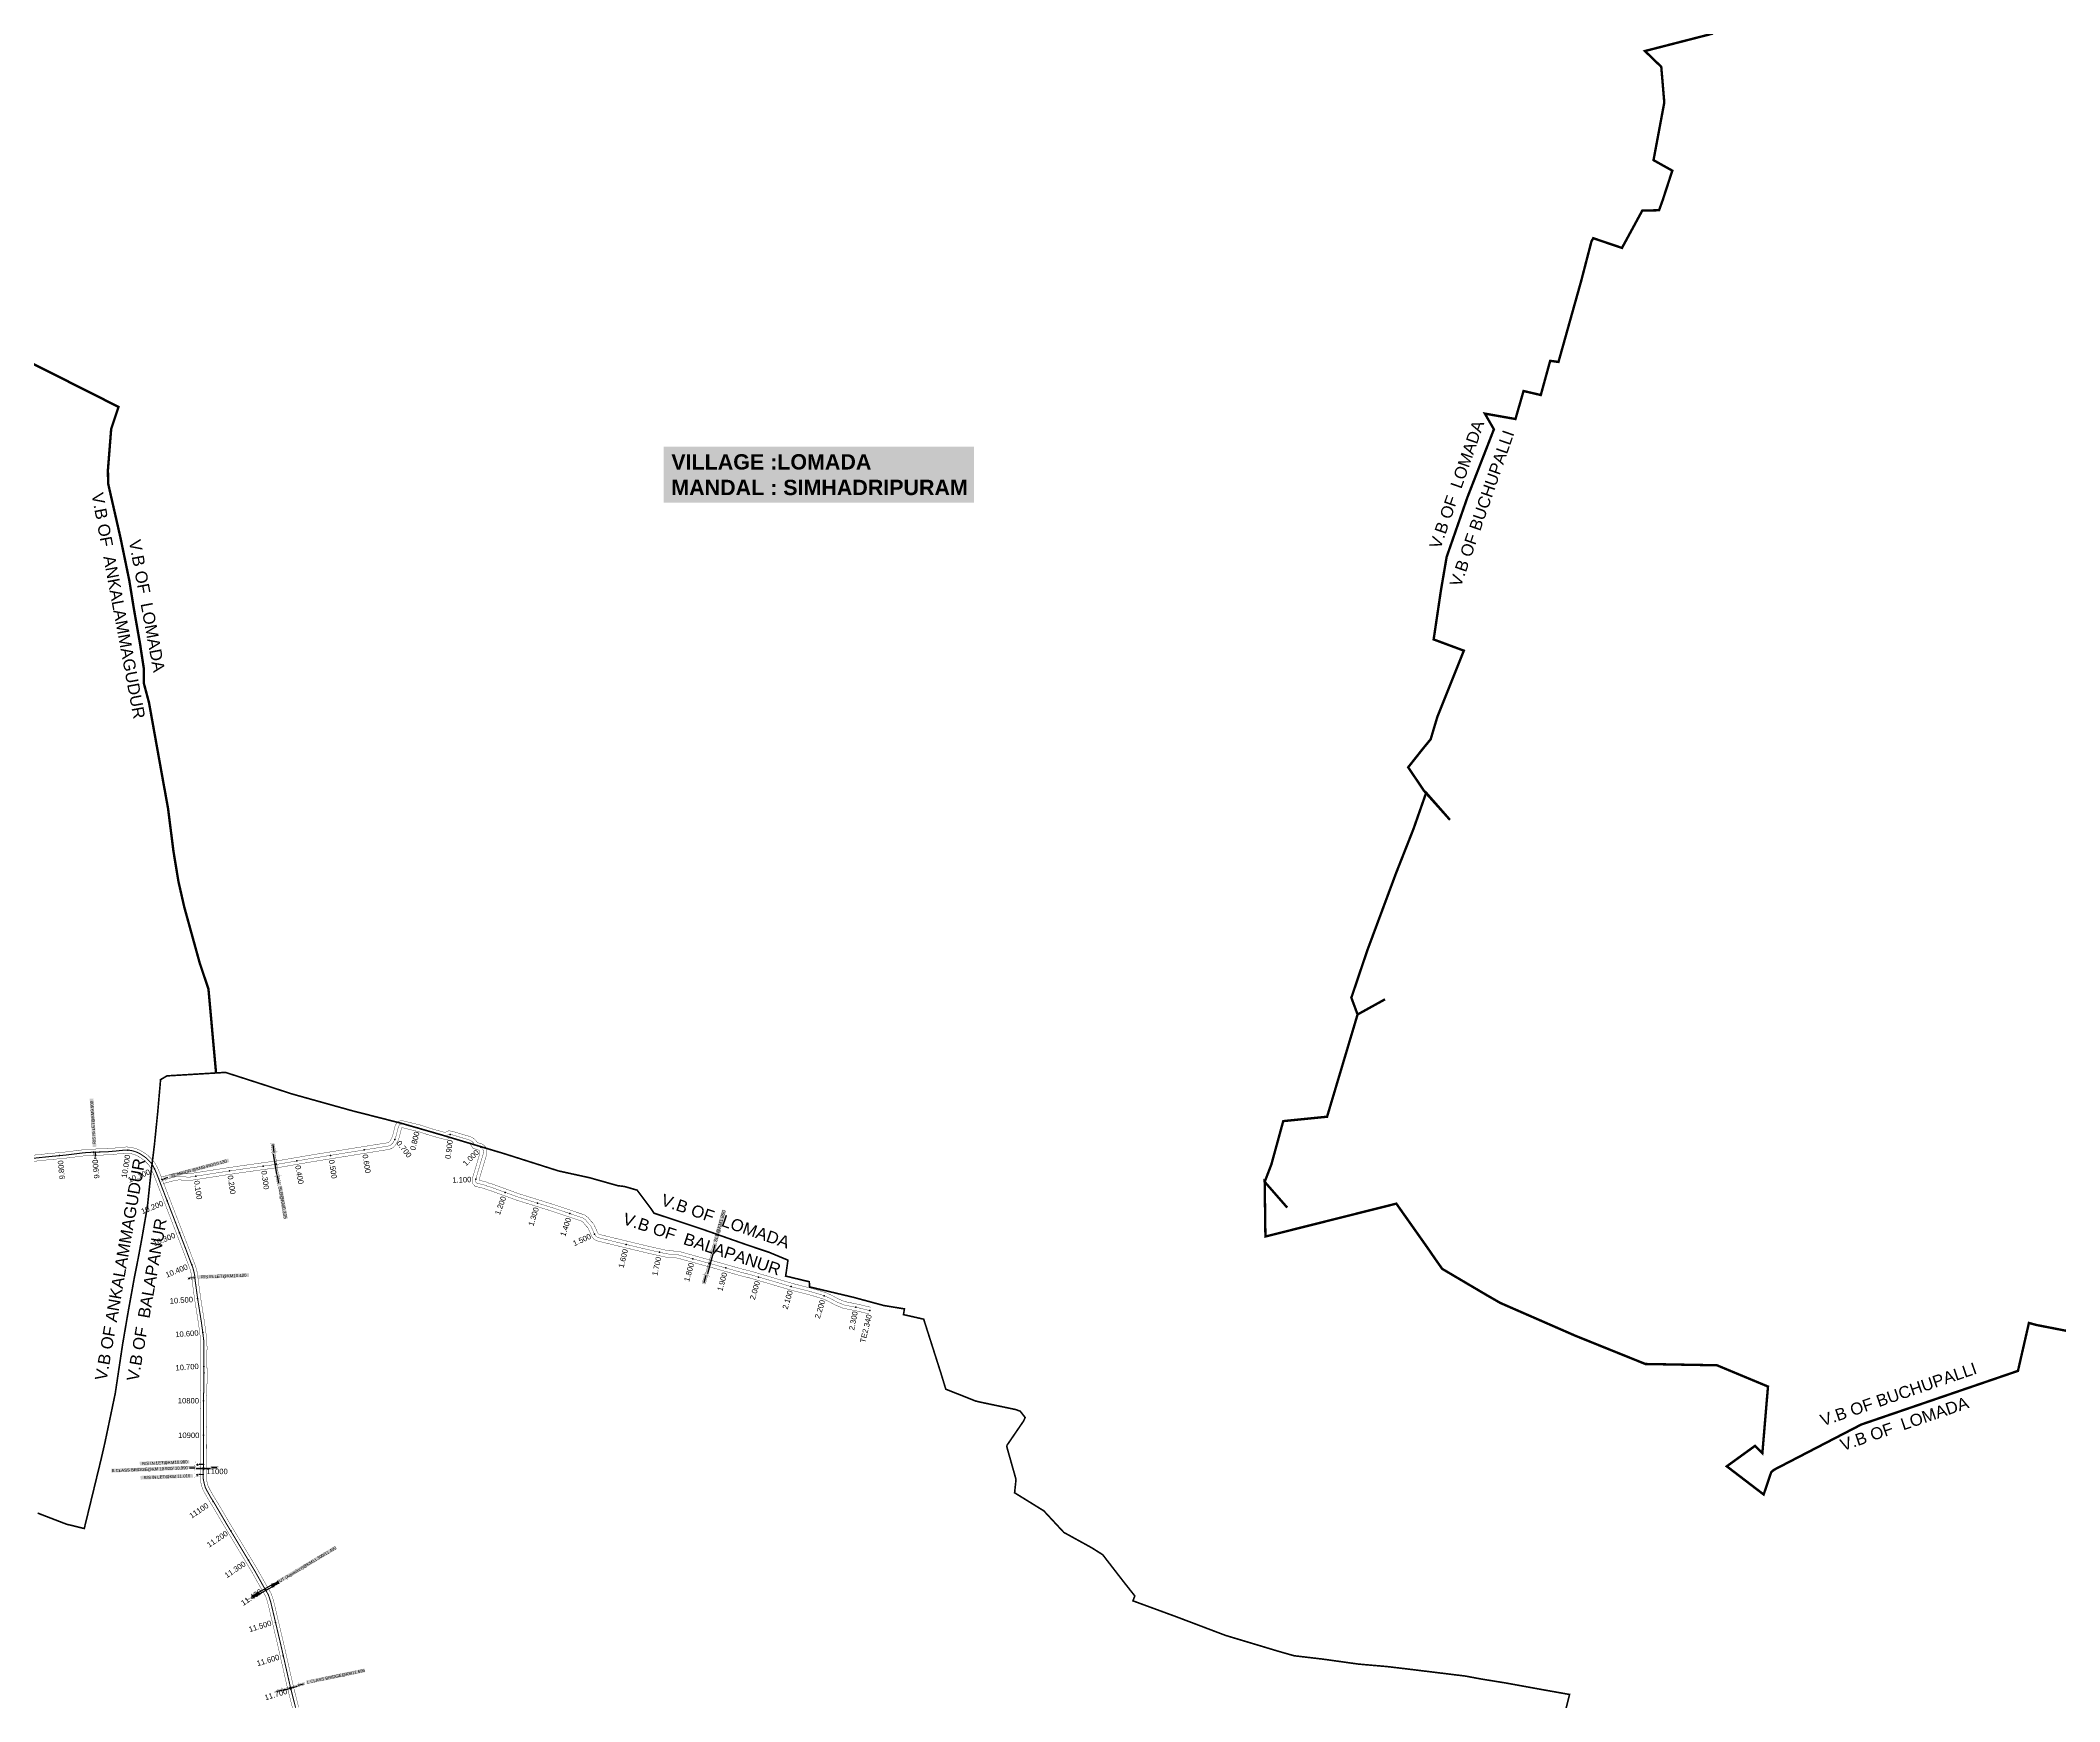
# Model space of a CAD drawing. Header units: inches. Extents: x 174104 to 230935, y 1583276 to 1631460.
# Drawn here: x 197661 to 203582, y 1611636 to 1616508 of the extents above; entities that cross this region are included whole.
import ezdxf
from ezdxf.enums import TextEntityAlignment as Align

# ---------------------------------------------------------------- set-up
doc = ezdxf.new("R2010")
doc.units = ezdxf.units.IN
doc.header["$LTSCALE"] = 15
doc.header["$MEASUREMENT"] = 0
doc.linetypes.add('ACAD_ISO02W100', pattern=[15, 12, -3])
doc.linetypes.add('HIDDEN2', pattern=[0.1875, 0.125, -0.0625])
for name, color, linetype in [('CANAL1', 7, 'Continuous'), ('CS', 134, 'Continuous'), ('CSMark', 72, 'Continuous'), ('STRUCTURE', 5, 'Continuous'), ('TEXT', 1, 'Continuous'), ('text2', 7, 'Continuous'), ('VB', 72, 'Continuous'), ('VILLAGE BOUNDRY', 5, 'Continuous')]:
    doc.layers.add(name, color=color, linetype=linetype)
doc.styles.get("Standard").update_dxf_attribs({"font": 'arial.ttf'})
doc.dimstyles.get("Standard").update_dxf_attribs({"dimtxt": 0.18, "dimasz": 0.18, "dimexe": 0.18, "dimexo": 0.0625, "dimgap": 0.09, "dimtad": 0, "dimtih": 1, "dimtoh": 1, "dimdec": 4, "dimzin": 0, "dimdsep": 46, "dimtxsty": 'Standard', "dimcen": 0.09, "dimadec": 0, "dimazin": 0, "dimtfac": 1, "dimtdec": 4, "dimtofl": 0, "dimtmove": 0, "dimatfit": 3, "dimfxl": 1, "dimtolj": 1, "dimtzin": 0, "dimarcsym": 0})

# ---------------------------------------------------------------- blocks, each defined once
blk = doc.blocks.new('OT')
at = {"layer": 'STRUCTURE', "color": 190}
for points, const_width in [([(769751, 1706596), (769729, 1706596)], 0.5), ([(769751, 1706579), (769729, 1706579)], 0.5), ([(769775, 1706602), (769775, 1706598), (769769, 1706594), (769762, 1706594), (769754, 1706594), (769748, 1706598), (769748, 1706602)], 0.5), ([(769748, 1706573), (769748, 1706577), (769754, 1706581), (769762, 1706581), (769762, 1706581), (769762, 1706581), (769769, 1706581), (769775, 1706577), (769775, 1706573)], 0.5), ([(769762, 1706594), (769762, 1706581)], 2.5)]:
    blk.add_lwpolyline(points, dxfattribs=dict(at, const_width=const_width))
at = {"layer": 'STRUCTURE', "color": 0}
blk.add_circle((769762, 1706587), 1.87, dxfattribs=at)
blk.add_leader([(769733, 1706587), (769754, 1706587)], dimstyle='Standard', override={"dimasz": 10, "dimgap": 0.09, "dimtad": 0}, dxfattribs=at)
blk = doc.blocks.new('SLB')
at = {"layer": 'STRUCTURE'}
h = blk.add_hatch(dxfattribs=at)
h.set_pattern_fill('DOTS', color=6, scale=20, angle=320.37225, style=0)
h.set_pattern_definition([(320.372247934, (-159.4327, -72.9564), (1.2786241598, 0.5641323054), [0, -1.25])])
h.paths.add_polyline_path([(769699.5, 1706871.1), (769699.5, 1706861.1), (769729.1, 1706861.1), (769732.1, 1706863.1), (769792.1, 1706863.1), (769795.1, 1706861.1), (769824.7, 1706861.1), (769824.7, 1706871.1), (769795.1, 1706871.1), (769792.1, 1706869.1), (769732.1, 1706869.1), (769729.1, 1706871.1)])
at = {"layer": 'STRUCTURE', "color": 6, "linetype": 'ACAD_ISO02W100', "ltscale": 0.5, "const_width": 0.5}
for points in [[(769699.5, 1706871.1), (769729.1, 1706871.1)], [(769795.1, 1706871.1), (769824.7, 1706871.1)], [(769699.5, 1706861.1), (769729.1, 1706861.1)], [(769795.1, 1706861.1), (769824.7, 1706861.1)]]:
    blk.add_lwpolyline(points, dxfattribs=at)
at = {"layer": 'STRUCTURE', "color": 6, "const_width": 0.628}
for points in [[(769726.1, 1706877.1), (769726.1, 1706873.1), (769732.1, 1706869.1), (769792.1, 1706869.1), (769798.1, 1706873.1), (769798.1, 1706877.1)], [(769726.1, 1706855.1), (769726.1, 1706859.1), (769732.1, 1706863.1), (769792.1, 1706863.1), (769798.1, 1706859.1), (769798.1, 1706855.1)]]:
    blk.add_lwpolyline(points, dxfattribs=at)
at = {"layer": 'STRUCTURE', "color": 6}
blk.add_lwpolyline([(769732.1, 1706863.1), (769792.1, 1706863.1)], dxfattribs=at)
blk.add_lwpolyline([(769732.1, 1706863.1), (769792.1, 1706863.1)], dxfattribs=at)
at = {"layer": 'STRUCTURE', "color": 0}
blk.add_circle((769762.1, 1706866.1), 1.24, dxfattribs=at)
for points in [[(769703.8, 1706866), (769726.7, 1706866)], [(769818.6, 1706865.8), (769795.7, 1706865.8)]]:
    blk.add_leader(points, dimstyle='Standard', override={"dimasz": 10, "dimgap": 0.09, "dimtad": 0}, dxfattribs=at)
blk = doc.blocks.new('UT')
at = {"layer": 'STRUCTURE'}
h = blk.add_hatch(dxfattribs=at)
h.set_pattern_fill('DASH', color=150, scale=8, angle=-39.62775, style=0)
h.set_pattern_definition([(320.372247933, (-4370.464, -6260.8811), (1.40800153113, 0.132407282), [1, -1])])
h.paths.add_polyline_path([(765163, 1700681.9), (765165.6, 1700680.6), (765167.2, 1700680.3), (765169.1, 1700680), (765172.4, 1700679.6), (765176.4, 1700679.3), (765179.5, 1700679.5), (765183.1, 1700679.9), (765187.7, 1700680.9), (765188.9, 1700681.2), (765193.1, 1700682.2), (765196.1, 1700680.2), (765196.1, 1700672.2), (765193.1, 1700670.2), (765190.5, 1700670.8), (765188.1, 1700671.3), (765185.5, 1700671.8), (765183.6, 1700672.1), (765181, 1700672.5), (765180.3, 1700672.5), (765178.5, 1700672.6), (765176.7, 1700672.6), (765174.6, 1700672.5), (765172.5, 1700672.3), (765170.4, 1700672), (765168.5, 1700671.7), (765166.1, 1700671.2), (765165, 1700670.8), (765163, 1700669.7)])
h.paths.add_polyline_path([(765259.1, 1700682.2), (765256.1, 1700680.2), (765256.1, 1700672.2), (765259.1, 1700670.2), (765261.9, 1700671), (765264.4, 1700671.6), (765266.4, 1700672), (765269.1, 1700672.5), (765272.7, 1700673), (765276.1, 1700673.1), (765278.6, 1700672.9), (765281.2, 1700672.7), (765283.9, 1700672.3), (765286.4, 1700671.9), (765288, 1700671.3), (765289.2, 1700670.6), (765289.1, 1700682.7), (765287.6, 1700681.8), (765285.7, 1700681.2), (765283, 1700680.7), (765281.2, 1700680.4), (765276.7, 1700679.9), (765272.7, 1700679.9), (765268.7, 1700680.3), (765264.8, 1700681), (765261.2, 1700681.7)])
at = {"layer": 'STRUCTURE', "color": 150, "const_width": 0.628}
for points in [[(765190.1, 1700688.2), (765190.1, 1700684.2), (765196.1, 1700680.2), (765256.1, 1700680.2), (765262.1, 1700684.2), (765262.1, 1700688.2)], [(765190.1, 1700664.2), (765190.1, 1700668.2), (765196.1, 1700672.2), (765256.1, 1700672.2), (765262.1, 1700668.2), (765262.1, 1700664.2)]]:
    blk.add_lwpolyline(points, dxfattribs=at)
at = {"layer": 'STRUCTURE', "color": 150}
for points in [[(765196.1, 1700680.2), (765256.1, 1700680.2)], [(765196.1, 1700672.2), (765256.1, 1700672.2)], [(765196.1, 1700672.2), (765256.1, 1700672.2)]]:
    blk.add_lwpolyline(points, dxfattribs=at)
at = {"layer": 'STRUCTURE', "color": 0}
blk.add_circle((765226.1, 1700676.2), 1.89, dxfattribs=at)
at = {"layer": 'STRUCTURE', "color": 150}
for points in [[(765163, 1700681.9), (765164.4, 1700681.1), (765167.9, 1700680.2), (765171.2, 1700679.8), (765176.1, 1700679.4), (765184.7, 1700680.3), (765193.1, 1700682.2)], [(765163, 1700669.7), (765164.3, 1700670.6), (765167.8, 1700671.6), (765171.2, 1700672.1), (765176, 1700672.6), (765184.7, 1700672), (765193.1, 1700670.2)], [(765289.1, 1700682.7), (765287.8, 1700681.9), (765284.3, 1700680.9), (765280.9, 1700680.4), (765276.1, 1700679.8), (765267.4, 1700680.5), (765259.1, 1700682.2)], [(765289.2, 1700670.6), (765287.8, 1700671.4), (765284.2, 1700672.3), (765280.9, 1700672.7), (765276.1, 1700673.1), (765267.4, 1700672.2), (765259.1, 1700670.2)]]:
    blk.add_spline(points, degree=3, dxfattribs=at)
at = {"layer": 'STRUCTURE', "color": 0}
blk.add_text('STREAM', height=5, dxfattribs=at).set_placement((765148.2, 1700675.8), align=Align.MIDDLE_CENTER)
for points in [[(765190.9, 1700676), (765164.2, 1700675.8)], [(765289.3, 1700676.7), (765265.4, 1700676.4)]]:
    blk.add_leader(points, dimstyle='Standard', override={"dimasz": 10, "dimgap": 0.09, "dimtad": 0}, dxfattribs=at)

msp = doc.modelspace()

# ---------------------------------------------------------------- linework, layer by layer
at = {"layer": 'CANAL1', "color": 200, "const_width": 1}
for points in [[(198015.03018, 1613174.65418), (198054.99588, 1613185.35414), (198069.63195, 1613186.24719), (198090.76007, 1613184.54479), (198097.43704, 1613184.28908), (198188.2594, 1613198.52097), (198246.13321, 1613207.11046), (198347.8964, 1613221.32092), (198353.01443, 1613221.76459), (198359.30503, 1613222.81273), (198362.10762, 1613223.24779), (198450.5567, 1613238.54445), (198667.56455, 1613273.45401), (198673.97928, 1613274.25379), (198678.75975, 1613275.41786), (198680.82582, 1613276.09075), (198683.21644, 1613277.84944), (198685.78894, 1613280.3371), (198687.25336, 1613282.68323), (198692.32972, 1613292.47931), (198694.62958, 1613300.49814), (198697.42205, 1613311.50281), (198699.93212, 1613321.69573), (198701.04655, 1613325.30812), (198705.95898, 1613335.03739), (198713.76278, 1613338.87216), (198720.90741, 1613340.12996), (198727.96517, 1613338.42251), (198733.23788, 1613337.06622), (198774.4647, 1613327.09675), (198781.23232, 1613324.93753), (198809.62534, 1613315.66346), (198844.28869, 1613306.03029), (198847.05477, 1613305.761), (198848.90155, 1613305.78745), (198850.51799, 1613306.88241), (198857.59511, 1613310.25871), (198867.86043, 1613308.96242), (198905.34686, 1613297.70357), (198914.09263, 1613295.17967), (198927.32768, 1613290.69094), (198934.36926, 1613284.93854), (198939.44245, 1613279.38481), (198941.72631, 1613275.86428), (198944.79266, 1613274.65353), (198945.00442, 1613274.65081), (198953.62537, 1613271.94551), (198954.31231, 1613271.93671), (198958.45115, 1613270.28039), (198966.53496, 1613261.88635), (198969.56935, 1613252.46192), (198969.18128, 1613241.31378), (198947.13637, 1613167.03804), (198947.19763, 1613165.0708), (198956.18087, 1613163.08503), (198965.07523, 1613160.86465), (198966.17633, 1613160.85322), (198975.04397, 1613156.87337), (198982.90124, 1613155.03035), (199062.91803, 1613125.8561), (199166.25095, 1613093.65844), (199194.5797, 1613084.21103), (199256.77936, 1613063.26552), (199267.58133, 1613054.7344), (199275.50642, 1613044.78105), (199282.92422, 1613036.97102), (199294.90747, 1613010.67443), (199297.09008, 1613007.67873), (199300.99586, 1613005.93268), (199402.82566, 1612981.22013), (199454.63068, 1612969.00392), (199494.07069, 1612960.16762), (199510.17063, 1612957.75684), (199526.17406, 1612957.5071), (199539.27373, 1612954.75065), (199620.19472, 1612932.18609), (199628.74049, 1612930.0221), (199718.89787, 1612904.48812), (199745.26838, 1612897.98089), (199802.90401, 1612881.15314), (199867.89125, 1612861.85367), (199914.27259, 1612850.1802), (199936.49327, 1612843.91536), (199963.03425, 1612835.76637), (199982.88554, 1612826.64081), (199997.68263, 1612818.42683), (200019.68516, 1612809.20159), (200059.8272, 1612801.13003), (200095.24135, 1612792.60695)], [(198020.20258, 1613155.3346), (198058.2235, 1613165.51388), (198069.43687, 1613166.19809), (198089.57371, 1613164.57556), (198098.61347, 1613164.22937), (198191.27566, 1613178.74956), (198248.98436, 1613187.31454), (198350.14458, 1613201.4408), (198355.52549, 1613201.90726), (198362.48265, 1613203.06647), (198365.34597, 1613203.51095), (198453.8492, 1613218.81697), (198670.39089, 1613253.65155), (198677.5943, 1613254.54965), (198684.23031, 1613256.16556), (198690.08252, 1613258.07153), (198696.15211, 1613262.53672), (198701.45589, 1613267.66557), (198704.64289, 1613272.77145), (198711.00477, 1613285.04824), (198713.93943, 1613295.2804), (198716.82501, 1613306.65204), (198719.21374, 1613316.35222), (198719.66037, 1613317.79994), (198720.58491, 1613319.63103), (198723.12232, 1613319.01716), (198728.396, 1613317.66063), (198769.06778, 1613307.82538), (198775.08779, 1613305.90468), (198803.83998, 1613296.51329), (198840.6144, 1613286.29344), (198846.22645, 1613285.74708), (198855.16726, 1613285.87513), (198860.48831, 1613289.47957), (198860.91088, 1613289.68117), (198863.70245, 1613289.32866), (198899.69748, 1613278.51774), (198908.1049, 1613276.09148), (198917.47706, 1613272.91287), (198920.58655, 1613270.37266), (198923.56238, 1613267.11496), (198929.78641, 1613257.52071), (198933.89013, 1613257.45578), (198937.51273, 1613256.02539), (198939.67045, 1613254.71749), (198941.81509, 1613254.69002), (198947.38081, 1613252.94347), (198948.91671, 1613251.34862), (198949.45977, 1613249.66195), (198949.28213, 1613244.55893), (198927.04572, 1613169.63795), (198927.47213, 1613155.94436), (198935.46173, 1613147.18225), (198951.59954, 1613143.61493), (198960.93099, 1613141.28543), (198968.60693, 1613137.84043), (198977.17183, 1613135.83143), (199056.51412, 1613106.9031), (199160.11187, 1613074.62292), (199188.22468, 1613065.24752), (199247.10732, 1613045.41901), (199253.37346, 1613040.47017), (199260.40385, 1613031.64051), (199266.11456, 1613025.62783), (199277.54882, 1613000.53596), (199284.06318, 1612991.59479), (199294.5025, 1612986.92799), (199398.17206, 1612961.76896), (199450.14913, 1612949.51217), (199490.39885, 1612940.49446), (199508.52646, 1612937.78006), (199523.93841, 1612937.53955), (199534.52367, 1612935.31219), (199615.05323, 1612912.85678), (199623.55975, 1612910.70273), (199713.77566, 1612885.15217), (199740.06766, 1612878.66432), (199797.25447, 1612861.9676), (199862.60133, 1612842.56134), (199909.11725, 1612830.854), (199930.84382, 1612824.72846), (199955.89083, 1612817.03817), (199973.84232, 1612808.78594), (199988.93621, 1612800.40721), (200013.78924, 1612789.98681), (200055.51449, 1612781.5969), (200090.5616, 1612773.16216)], [(197627.69232, 1613237.35561), (197681.07132, 1613242.99056), (197731.8056, 1613247.77205), (197788.90614, 1613254.82916), (197820.21824, 1613256.74701), (197852.18005, 1613257.32587), (197882.65991, 1613259.99724), (197904.75804, 1613262.3535), (197913.72587, 1613262.85123), (197922.2611, 1613262.19336), (197930.45297, 1613260.71851), (197939.28987, 1613258.41781), (197948.39419, 1613255.04248), (197957.95893, 1613250.06685), (197966.87359, 1613244.44468), (197976.22825, 1613237.44874), (197982.88166, 1613231.07976), (197990.64619, 1613223.37145), (197997.57662, 1613213.76328), (198003.33288, 1613202.76488), (198009.93879, 1613187.55993), (198022.12046, 1613155.90649), (198043.48005, 1613100.52774), (198061.16332, 1613054.67925), (198094.16073, 1612969.40218), (198110.37036, 1612926.39869), (198115.62935, 1612913.06698), (198118.96998, 1612901.01213), (198121.60863, 1612889.28814), (198123.00757, 1612874.41195), (198130.61099, 1612818.94737), (198141.50789, 1612750.05703), (198145.93488, 1612717.79922), (198148.75278, 1612693.96202), (198149.22343, 1612671.73716), (198148.52638, 1612652.39397), (198149.26012, 1612602.43616), (198149.20677, 1612572.16377), (198147.39536, 1612509.13512), (198148.19308, 1612433.44949), (198148.06709, 1612361.98714), (198148.06389, 1612360.17375), (198147.50599, 1612320.52465), (198146.59627, 1612301.41275), (198147.32013, 1612288.78777), (198149.91545, 1612276.76938), (198152.38456, 1612268.14174), (198157.77449, 1612257.26358), (198168.93739, 1612237.65396), (198180.0451, 1612219.83915), (198214.58955, 1612160.96844), (198257.67367, 1612089.48306), (198296.28866, 1612025.19856), (198321.54195, 1611980.14757), (198326.87916, 1611971.40436), (198331.59559, 1611963.14626), (198336.80125, 1611953.534), (198340.30921, 1611944.32285), (198344.74808, 1611929.80792), (198348.43049, 1611914.51959), (198358.05304, 1611873.41916), (198375.29096, 1611800.43238), (198388.59033, 1611741.33476), (198400.41395, 1611689.06221), (198402.66903, 1611679.46551), (198411.69647, 1611643.75794), (198417.75807, 1611619.77727)], [(197629.53768, 1613219.45039), (197682.86068, 1613225.07944), (197733.7544, 1613229.87595), (197790.56186, 1613236.89684), (197820.93176, 1613238.75699), (197853.12995, 1613239.34013), (197884.40009, 1613242.08076), (197906.21196, 1613244.4065), (197913.53213, 1613244.81277), (197919.9689, 1613244.31664), (197926.58503, 1613243.12549), (197933.88013, 1613241.22619), (197941.08381, 1613238.55552), (197948.98907, 1613234.44315), (197956.66641, 1613229.60132), (197964.57175, 1613223.68926), (197970.31634, 1613218.19024), (197976.91381, 1613211.64055), (197982.22538, 1613204.27672), (197987.08312, 1613194.99512), (197993.27721, 1613180.73807), (198005.32154, 1613149.44151), (198026.68595, 1613094.05026), (198044.37268, 1613048.19275), (198077.34527, 1612962.97982), (198093.57564, 1612919.92131), (198098.53665, 1612907.34502), (198101.50602, 1612896.62987), (198103.79537, 1612886.45786), (198105.12243, 1612872.34605), (198112.80301, 1612816.31863), (198123.70011, 1612747.42697), (198128.07912, 1612715.51878), (198130.77522, 1612692.71198), (198131.21657, 1612671.87084), (198130.52162, 1612652.58603), (198131.25988, 1612602.31984), (198131.20723, 1612572.43823), (198129.39264, 1612509.29888), (198130.19292, 1612433.37051), (198130.06711, 1612362.01888), (198130.06411, 1612360.31625), (198129.51201, 1612321.07935), (198128.57173, 1612301.32525), (198129.42987, 1612286.35823), (198132.44655, 1612272.38862), (198135.52944, 1612261.61626), (198141.87551, 1612248.80842), (198153.47261, 1612228.43604), (198164.6429, 1612210.52085), (198199.11845, 1612151.76756), (198242.25033, 1612080.20294), (198280.71934, 1612016.16144), (198306.00405, 1611971.05443), (198311.37884, 1611962.24964), (198315.86441, 1611954.39574), (198320.40475, 1611946.012), (198323.27279, 1611938.48115), (198327.37592, 1611925.06408), (198330.91751, 1611910.36041), (198340.53096, 1611869.29884), (198357.75104, 1611796.38762), (198371.03167, 1611737.37324), (198382.87405, 1611685.01779), (198385.18097, 1611675.20049), (198394.24553, 1611639.34606), (198400.09193, 1611616.21673)]]:
    msp.add_lwpolyline(points, dxfattribs=at)
at = {"layer": 'CANAL1', "color": 1, "linetype": 'HIDDEN2', "ltscale": 4, "const_width": 1}
msp.add_lwpolyline([(198017.61638, 1613164.99439), (198056.60969, 1613175.43401), (198069.53441, 1613176.22264), (198090.16689, 1613174.56017), (198098.02525, 1613174.25923), (198189.76753, 1613188.63526), (198247.55878, 1613197.2125), (198349.02049, 1613211.38086), (198354.26996, 1613211.83592), (198360.89384, 1613212.9396), (198363.7268, 1613213.37937), (198452.20295, 1613228.68071), (198668.97772, 1613263.55278), (198675.78679, 1613264.40172), (198681.49503, 1613265.79171), (198685.45417, 1613267.08114), (198689.68427, 1613270.19308), (198693.62242, 1613274.00133), (198695.94812, 1613277.72734), (198701.66724, 1613288.76378), (198704.2845, 1613297.88927), (198707.12353, 1613309.07743), (198709.57293, 1613319.02398), (198710.35346, 1613321.55403), (198713.37578, 1613327.53985), (198716.89693, 1613329.27014), (198720.58514, 1613329.91945), (198725.54374, 1613328.71983), (198730.81694, 1613327.36342), (198771.76624, 1613317.46107), (198778.16005, 1613315.42111), (198806.73266, 1613306.08838), (198842.45154, 1613296.16186), (198846.64061, 1613295.75404), (198852.0344, 1613295.83129), (198855.50315, 1613298.18099), (198859.253, 1613299.96994), (198865.78144, 1613299.14554), (198902.52217, 1613288.11066), (198911.09877, 1613285.63557), (198922.40237, 1613281.8019), (198927.47791, 1613277.6556), (198931.50242, 1613273.24989), (198935.2746, 1613267.43512), (198935.86905, 1613267.42572), (198941.97253, 1613265.01574), (198942.52351, 1613264.68177), (198943.40976, 1613264.67042), (198952.0307, 1613261.96511), (198952.32404, 1613261.96136), (198952.73963, 1613261.79504), (198957.72584, 1613256.61749), (198959.51456, 1613251.06193), (198959.23171, 1613242.93635), (198937.09104, 1613168.338), (198937.35222, 1613159.95055), (198940.71526, 1613156.26234), (198953.8902, 1613153.34998), (198963.79482, 1613150.8774), (198963.98571, 1613150.87542), (198971.82545, 1613147.3569), (198980.03653, 1613145.43089), (199059.71608, 1613116.3796), (199163.18141, 1613084.14068), (199191.40219, 1613074.72927), (199251.94334, 1613054.34227), (199260.47739, 1613047.60228), (199267.95514, 1613038.21078), (199274.51939, 1613031.29943), (199286.22815, 1613005.6052), (199290.57663, 1612999.63676), (199297.74918, 1612996.43034), (199400.49886, 1612971.49455), (199452.3899, 1612959.25805), (199492.23477, 1612950.33104), (199509.34855, 1612947.76845), (199525.05623, 1612947.52332), (199536.8987, 1612945.03142), (199617.62398, 1612922.52143), (199626.15012, 1612920.36242), (199716.33676, 1612894.82015), (199742.66802, 1612888.32261), (199800.07924, 1612871.56037), (199865.24629, 1612852.20751), (199911.69492, 1612840.5171), (199933.66855, 1612834.32191), (199959.46254, 1612826.40227), (199978.36393, 1612817.71338), (199993.30942, 1612809.41702), (200016.7372, 1612799.5942), (200057.67085, 1612791.36346), (200092.90147, 1612782.88456)], dxfattribs=at)
at = {"layer": 'CANAL1', "color": 3, "linetype": 'HIDDEN2', "ltscale": 4, "true_color": 0x00ff00, "const_width": 3}
msp.add_lwpolyline([(197628.615, 1613228.403), (197681.966, 1613234.035), (197732.78, 1613238.824), (197789.734, 1613245.863), (197820.575, 1613247.752), (197852.655, 1613248.333), (197883.53, 1613251.039), (197905.485, 1613253.38), (197913.629, 1613253.832), (197921.115, 1613253.255), (197928.519, 1613251.922), (197936.585, 1613249.822), (197944.739, 1613246.799), (197953.474, 1613242.255), (197961.77, 1613237.023), (197970.4, 1613230.569), (197976.599, 1613224.635), (197976.72345, 1613224.51145), (197983.78, 1613217.506), (197989.901, 1613209.02), (197995.208, 1613198.88), (198001.608, 1613184.149), (198009.47092, 1613163.71762), (198013.721, 1613152.674), (198027.45572, 1613117.06415), (198035.083, 1613097.289), (198052.768, 1613051.436), (198085.753, 1612966.191), (198101.973, 1612923.16), (198107.083, 1612910.206), (198110.238, 1612898.821), (198112.702, 1612887.873), (198114.065, 1612873.379), (198121.707, 1612817.633), (198132.604, 1612748.742), (198137.007, 1612716.659), (198139.764, 1612693.337), (198140.22, 1612671.804), (198139.524, 1612652.49), (198140.26, 1612602.378), (198140.207, 1612572.301), (198138.394, 1612509.217), (198139.193, 1612433.41), (198139.0671, 1612362.00301), (198139.064, 1612360.245), (198138.52595, 1612322.00667), (198138.509, 1612320.802), (198137.584, 1612301.369), (198138.375, 1612287.573), (198141.181, 1612274.579), (198143.957, 1612264.879), (198149.825, 1612253.036), (198161.205, 1612233.045), (198172.344, 1612215.18), (198206.854, 1612156.368), (198249.962, 1612084.843), (198288.504, 1612020.68), (198313.773, 1611975.601), (198319.129, 1611966.827), (198320.37404, 1611964.64702), (198323.73, 1611958.771), (198328.603, 1611949.773), (198331.791, 1611941.402), (198336.062, 1611927.436), (198339.674, 1611912.44), (198349.292, 1611871.359), (198366.521, 1611798.41), (198379.811, 1611739.354), (198391.644, 1611687.04), (198393.925, 1611677.333), (198402.971, 1611641.552), (198408.925, 1611617.997)], dxfattribs=at)
at = {"layer": 'CS'}
for p in [(198766.6691, 1613318.69366), (198699.70419, 1613284.97559), (198862.19588, 1613299.59832), (198952.0178, 1613261.96916), (198313.75157, 1613206.45582), (198412.53982, 1613221.82125), (198511.19263, 1613238.17025), (198609.92329, 1613254.05283), (198115.92794, 1613177.06458), (198214.75318, 1613192.34357), (198937.09962, 1613168.06238), (199023.22865, 1613129.68297), (199118.11003, 1613098.18454), (199213.23985, 1613067.37552), (199285.61167, 1613006.95803), (199378.6724, 1612976.7915), (199476.02957, 1612953.96172), (199573.76918, 1612934.7502), (199670.09843, 1612907.91557), (199766.49515, 1612881.36585), (199862.40278, 1612853.05195), (199958.81621, 1612826.60072), (200052.05386, 1612792.4929), (200092.90147, 1612782.88456)]:
    msp.add_point(p, dxfattribs=at)
at = {"layer": 'text2', "color": 2}
for p in [(197716.72997, 1613237.31135), (197816.69336, 1613247.51425), (197916.93404, 1613253.57726), (197995.49965, 1613198.2087), (198032.24076, 1613104.65805), (198068.45679, 1613010.89058), (198104.39587, 1612917.01795), (198121.61659, 1612818.29249), (198136.6972, 1612718.91636), (198140.02171, 1612618.60257), (198138.64953, 1612518.10838), (198139.16512, 1612417.59792), (198138.3322, 1612317.08775), (198167.21548, 1612223.40524), (198218.53851, 1612136.98101), (198270.37538, 1612050.85972), (198320.79266, 1611963.91405), (198350.02388, 1611868.26016), (198372.83229, 1611770.36487), (198395.18115, 1611672.36435)]:
    msp.add_point(p, dxfattribs=at)
at = {"layer": 'text2', "color": 2, "linetype": 'Continuous'}
for p in [(197821.04056, 1613247.76043, 1), (198113.5843, 1612878.49071, 1), (198138.52595, 1612322.00667, 1), (198138.65237, 1612330.99082, 1), (198137.60813, 1612301.87585, 1), (198393.925, 1611677.333, 1)]:
    msp.add_point(p, dxfattribs=at)
at = {"layer": 'VILLAGE BOUNDRY', "linetype": 'HIDDEN2', "ltscale": 20, "const_width": 7}
for points in [[(202565.1195, 1616528.31552), (202365.57953, 1616477.011), (202413.47861, 1616430.77353), (202422.33096, 1616325.97015), (202390.74629, 1616156.97237), (202445.88796, 1616126.19238), (202417.88872, 1616040.29867), (202407.04014, 1616010.04521), (202357.85302, 1616009.14851), (202298.29907, 1615899.53088), (202213.91047, 1615928.11484), (202208.55148, 1615917.96149), (202178.86722, 1615803.49883), (202112.07443, 1615565.15134), (202087.69935, 1615568.44436), (202060.20823, 1615468.16088), (202009.61583, 1615479.9123), (201985.94029, 1615397.78046), (201896.26387, 1615413.60459), (201922.70373, 1615367.54042), (201844.92342, 1615167.85276), (201784.15696, 1614993.31037), (201767.54948, 1614896.29147), (201746.043, 1614751.29268), (201834.57052, 1614718.41794), (201756.77134, 1614523.93837), (201737.31168, 1614458.57925), (201713.30043, 1614429.34015), (201671.35311, 1614376.34095), (201718.15599, 1614306.72878), (201793.84758, 1614222.2281), (201724.12095, 1614301.72546), (201686.89884, 1614195.47532), (201635.74299, 1614065.76366), (201551.66971, 1613839.72958), (201504.72737, 1613700.58921), (201522.9401, 1613651.29689), (201603.50871, 1613695.8752), (201522.9401, 1613651.29689), (201433.49851, 1613351.49229), (201304.98593, 1613338.55394), (201270.08823, 1613211.1294), (201250.58167, 1613160.57065), (201316.50217, 1613085.0862), (201250.58167, 1613160.57065), (201252.71139, 1613000.07278), (201636.64394, 1613096.57041), (201727.84771, 1612967.4067), (201754.55495, 1612928.63131), (201771.21597, 1612905.18161), (201903.95217, 1612826.90042), (201941.51864, 1612805.32478), (202161.5222, 1612709.11747), (202366.90625, 1612626.25243), (202576.84946, 1612622.49254), (202726.41191, 1612560.17496), (202717.12298, 1612450.0712), (202709.99852, 1612364.8879), (202688.18349, 1612386.03766), (202605.58169, 1612326.17312), (202713.74721, 1612243.44816), (202735.81692, 1612308.78257), (202743.92691, 1612315.91607), (203000.17852, 1612448.78639), (203459.39065, 1612605.99587), (203491.59598, 1612746.67492), (203513.33516, 1612740.72064), (203696.74359, 1612704.99142)], [(198175.59699, 1613479.80965), (198153.40494, 1613725.77939), (198127.83002, 1613801.86469), (198082.48647, 1613966.11887), (198065.34375, 1614041.25626), (198050.84269, 1614129.31714), (198034.83146, 1614255.60398), (198025.41187, 1614307.97762), (198021.39874, 1614329.8464), (197978.99385, 1614566.08192), (197963.59648, 1614623.68871), (197964.09973, 1614664.09201), (197952.77744, 1614738.11807), (197934.48611, 1614842.09554), (197921.28136, 1614923.91412), (197895.31466, 1615049.77339), (197859.11387, 1615208.82805), (197858.58975, 1615248.66632), (197868.06968, 1615368.42805), (197889.65186, 1615433.26483), (197601.26019, 1615578.83913)]]:
    msp.add_lwpolyline(points, dxfattribs=at)
at = {"layer": 'VILLAGE BOUNDRY', "linetype": 'HIDDEN2', "ltscale": 20}
msp.add_lwpolyline([(202121.50685, 1611564.66326, 4.72212, 4.72212, 0), (202144.4784, 1611656.9987, 4.72212, 4.72212, 0), (202073.07937, 1611669.7, 4.72212, 4.72212, 0), (201957.14554, 1611690.7284, 4.72212, 4.72212, 0), (201886.04162, 1611702.22247, 4.72212, 4.72212, 0), (201839.17382, 1611710.94774, 4.72212, 4.72212, 0), (201765.51118, 1611719.97432, 4.72212, 4.72212, 0), (201688.04972, 1611729.4664, 4.72212, 4.72212, 0), (201610.74803, 1611738.70453, 4.72212, 4.72212, 0), (201525.41251, 1611746.10939, 4.72212, 4.72212, 0), (201420.76241, 1611760.69387, 4.72212, 4.72212, 0), (201337.06085, 1611770.52311, 4.72212, 4.72212, 0), (201291.59906, 1611783.42275, 4.72212, 4.72212, 0), (201135.45188, 1611830.33813, 4.72212, 4.72212, 0), (200991.13232, 1611885.04194, 4.72212, 4.72212, 0), (200864.31532, 1611931.58728, 4.72212, 4.72212, 0), (200869.70181, 1611946.04823, 4.72212, 4.72212, 0), (200833.42477, 1611992.02118, 4.72212, 4.72212, 0), (200775.54361, 1612066.9423, 4.72212, 4.72212, 0), (200743.18275, 1612087.3399, 4.72212, 4.72212, 0), (200661.68239, 1612132.27616, 4.72212, 4.72212, 0), (200602.89195, 1612195.57019, 4.72212, 4.72212, 0), (200517.24353, 1612248.52251, 4.72212, 4.72212, 0), (200521.36376, 1612287.7972, 4.72212, 4.72212, 0), (200494.53703, 1612382.92812, 4.72212, 4.72212, 0), (200494.99398, 1612387.95096, 4.72212, 4.72212, 0), (200543.06941, 1612458.22367, 4.72212, 4.72212, 0), (200548.2468, 1612469.15494, 4.72212, 4.72212, 0), (200533.64325, 1612487.84219, 4.72212, 4.72212, 0), (200520.24794, 1612492.67352, 4.72212, 4.72212, 0), (200486.38576, 1612499.76315, 4.72212, 4.72212, 0), (200420.48806, 1612513.55997, 4.72212, 4.72212, 0), (200403.26293, 1612517.52721, 4.72212, 4.72212, 0), (200315.49127, 1612552.3419, 4.72212, 4.72212, 0), (200301.09909, 1612599.51041, 4.72212, 4.72212, 0), (200269.35898, 1612699.07112, 4.72212, 4.72212, 0), (200250.68311, 1612757.65259, 4.72212, 4.72212, 0), (200191.40442, 1612771.08412, 4.72212, 4.72212, 0), (200194.14503, 1612787.88689, 4.72212, 4.72212, 0), (200133.70834, 1612797.7444, 4.72212, 4.72212, 0), (200043.76075, 1612822.05539, 4.72212, 4.72212, 0), (199916.17983, 1612852.35273, 4.72212, 4.72212, 0), (199915.1531, 1612867.49364, 4.72212, 4.72212, 0), (199845.89389, 1612884.14846, 4.72212, 4.72212, 0), (199852.68167, 1612930.79124, 4.72212, 4.72212, 0), (199796.88052, 1612953.98066, 4.72212, 4.72212, 0), (199737.60939, 1612973.7748, 4.72212, 4.72212, 0), (199601.39205, 1613021.62019, 4.72212, 4.72212, 0), (199459.80711, 1613068.62399, 4.72212, 4.72212, 0), (199450.16942, 1613083.00967, 4.72212, 4.72212, 0), (199410.26621, 1613136.17343, 4.72212, 4.72212, 0), (199373.04264, 1613146.86571, 4.72212, 4.72212, 0), (199353.83503, 1613149.16765, 4.72212, 4.72212, 0), (199271.19338, 1613172.47425, 4.72212, 4.72212, 0), (199180.0691, 1613192.43865, 4.72212, 4.72212, 0), (199020.27363, 1613243.20789, 4.72212, 4.72212, 0), (198836.13127, 1613298.36931, 4.72212, 4.72212, 0), (198720.23946, 1613331.90902, 4.72212, 4.72212, 0), (198574.19375, 1613369.14804, 4.72212, 4.72212, 0), (198396.18941, 1613418.86139, 4.72212, 4.72212, 0), (198306.51916, 1613448.19985, 4.72212, 4.72212, 0), (198203.2113, 1613481.45218, 4.72212, 4.72212, 0), (198031.46569, 1613471.23655, 4.72212, 4.72212, 0), (198012.95925, 1613460.20242, 4.72212, 4.72212, 0), (198004.71403, 1613366.03066, 4.72212, 4.72212, 0), (197994.65926, 1613266.79889, 4.72212, 4.72212, 0), (197984.49787, 1613184.93507, 4.72212, 4.72212, 0), (197974.3161, 1613087.62459, 4.72212, 4.72212, 0), (197957.95015, 1612993.61656, 4.72212, 4.72212, 0), (197947.70088, 1612938.40592, 4.72212, 4.72212, 0), (197936.06691, 1612879.71957, 4.72212, 4.72212, 0), (197917.24851, 1612775.52356, 4.72212, 4.72212, 0), (197901.63429, 1612684.22293, 4.72212, 4.72212, 0), (197880.09056, 1612540.31746, 4.72212, 4.72212, 0), (197850.12406, 1612397.25867, 4.72212, 4.72212, 0), (197838.38083, 1612346.10265, 4.72212, 4.72212, 0), (197789.1886, 1612143.72158, 4.72212, 4.72212, 0), (197736.84832, 1612156.46707, 4.72212, 4.72212, 0), (197652.62801, 1612188.93717, 4.72212, 4.72212, 0)], format="xyseb", dxfattribs=at)

# ---------------------------------------------------------------- block references
at = {"layer": 'STRUCTURE', "color": 0}
for p, rotation in [((-1607851.78784, 2106726.92199, 100), 278.9923061674828), ((1630930.29134, 405741.22386), 74.12977565185544)]:
    msp.add_blockref('SLB', p, dxfattribs=dict(at, rotation=rotation))
for name, p, xscale, yscale, zscale, rotation in [('OT', (-762997.08143, 2032739.58359), 0.5599999999999999, 0.5599999999999999, 0.5599999999999999, 270.6910294928581), ('OT', (244095.24737, 2660562.02812), 0.5599999999999999, 0.5599999999999999, 0.5599999999999999, 201.7589622087385), ('OT', (545927.32758, 2601903.6075, 1), 0.5599999999999999, 0.5599999999999999, 0.5599999999999999, 184.901643567049), ('OT', (574885.7463, 2590670.88703, 1), 0.5599999999999999, 0.5599999999999999, 0.5599999999999999, 183.2164711085915), ('OT', (644789.54644, 2560828.78232, 1), 0.5599999999999999, 0.5599999999999999, 0.5599999999999999, 179.0611478312188), ('UT', (308653.83846, 311202.16443), 0.7, 0.7, 0.7, 29.07389683366773), ('SLB', (-3658.15658, 316656.69766), 0.7, 0.7, 0.7, 15.40648986840762)]:
    msp.add_blockref(name, p, dxfattribs=dict(at, xscale=xscale, yscale=yscale, zscale=zscale, rotation=rotation))
at = {"layer": 'STRUCTURE', "color": 0, "xscale": 0.7, "yscale": 0.7, "zscale": 0.7}
msp.add_blockref('SLB', (-340694.94795, 417515.75584, 1), dxfattribs=at)

# ---------------------------------------------------------------- texts
at = {"layer": 'CSMark', "color": 1}
for s, rotation, p in [('0.700', 307.554085768, (198710.03132, 1613278.60196)), ('9.800', 95.625806826, (197724.55415, 1613167.78003)), ('9.900', 95.625806826, (197826.01741, 1613170.21791)), ('10.000', 80.568481067, (197905.40279, 1613172.49531)), ('10.100', 22.338508974, (197918.14049, 1613164.89363)), ('0.400', 279.811852759, (198415.54143, 1613209.02436)), ('0.500', 279.138748487, (198513.9625, 1613225.33468)), ('0.600', 279.138748474, (198612.69316, 1613241.21726)), ('0.100', 278.905839351, (198118.61751, 1613164.21627)), ('0.200', 278.442069966, (198217.28272, 1613179.47084)), ('0.300', 277.949518468, (198316.11093, 1613193.55858)), ('10.200', 22.338508974, (197956.82839, 1613072.77979)), ('10.300', 22.338508974, (197991.80318, 1612978.94641)), ('10.400', 22.338508974, (198028.32873, 1612886.54806)), ('10.500', 4.092411559, (198039.80788, 1612810.89188)), ('10.600', 4.092411559, (198056.04555, 1612712.70803)), ('10.700', 4.092411559, (198056.57633, 1612614.81145)), ('10800', 359.710440945, (198063.56721, 1612518.76304)), ('10900', 359.710440945, (198064.56301, 1612417.24968)), ('11000', 359.710440945, (198147.79144, 1612311.34346)), ('11100', 33.70461843, (198099.48689, 1612179.01818)), ('11.200', 33.70461843, (198151.05579, 1612093.85542)), ('11.300', 33.70461843, (198203.00205, 1612004.41309)), ('11.400', 33.70461843, (198251.0715, 1611923.16902)), ('11.500', 16.848162385, (198271.98196, 1611847.40989)), ('11.600', 16.848162385, (198295.2867, 1611747.44029)), ('11.700', 16.848162385, (198318.14322, 1611647.3684))]:
    msp.add_text(s, height=16, rotation=rotation, dxfattribs=at).set_placement(p, align=Align.MIDDLE_LEFT)
for s, rotation, p in [('0.800', 76.405710708, (198764.77749, 1613307.67832)), ('0.900', 82.802855834, (198861.98885, 1613283.32987)), ('1.000', 45.137897636, (198942.52418, 1613250.79146)), ('1.100', 1.783580641, (198924.32697, 1613167.4399)), ('1.200', 69.968066043, (199019.25064, 1613117.04599)), ('1.300', 72.693405092, (199115.0332, 1613085.24306)), ('1.400', 71.389239681, (199209.72997, 1613054.57441)), ('1.500', 24.498561835, (199273.9785, 1613001.94621)), ('1.600', 76.35890343, (199376.00758, 1612963.09847)), ('1.700', 77.371755879, (199473.70905, 1612940.18835)), ('1.800', 74.419041846, (199570.0388, 1612922.45859)), ('1.900', 74.187048569, (199667.52134, 1612894.41536)), ('2.000', 73.723887037, (199763.35232, 1612869.14083)), ('2.100', 73.459994349, (199859.58195, 1612841.26319)), ('2.200', 72.931724588, (199954.5876, 1612813.63466)), ('2.300', 78.630846689, (200049.75288, 1612780.67925)), ('TE2.340', 76.468047147, (200091.06315, 1612771.18549))]:
    msp.add_text(s, height=16, rotation=rotation, dxfattribs=at).set_placement(p, align=Align.MIDDLE_RIGHT)
at = {"layer": 'STRUCTURE', "color": 5, "attachment_point": 1, "bg_fill": 1, "box_fill_scale": 1.1, "bg_fill_color": 7, "bg_fill_true_color": 16777215, "bg_fill_transparency": 0}
for s, insert, char_height, width, rotation in [('\\pi7.54761;R/S IN LET@KM9.900', (197814.66004, 1613263.54692), 9, 140.1682128, 93.504966483), ('\\pi6.59264;8L MINOR @KM9.950/10.130', (198037.07651, 1613180.94861), 9, 179.9861009, 15.043943739), ('SLB@KM0.335', (198368.15938, 1613148.26937), 10, 96.041337, 279.811852552), ('SLB@KM1.850', (199634.30429, 1612985.73935), 10, 96.041337, 74.187048273), ('\\pi7.93608;R/S IN LET@KM10.420', (198123.08497, 1612885.70289), 9, 147.9376535, 2.193420561), ('\\pi-0.19136;B CLASS BRIDGE@KM 10.920/ 10.990', (197869.42971, 1612317.91236), 9, 221.9160573, 2.193420561), ('\\pi5.53152;R/S IN LET@KM10.980', (197952.80608, 1612338.50724), 9, 143.1285169, 2.193420561), ('\\pi8.13015;R/S IN LET@KM 11.010', (197954.79548, 1612297.24372), 9, 151.8189632, 2.193420561), ('\\pi0.5392;UT (Aqueduct)@KM11.300/11.400', (198358.2501, 1611992.3792), 9, 193.270764, 30.878593509), ('\\pi0.50544;L CLASS BRIDGE@KM11.695', (198440.73763, 1611697.05048), 9, 173.0790859, 11.674812827)]:
    msp.add_mtext(s, dxfattribs=dict(at, insert=insert, char_height=char_height, width=width, rotation=rotation))
at = {"layer": 'TEXT', "insert": (199510.61023, 1615294.65267), "char_height": 45, "width": 865.5489086, "attachment_point": 1, "bg_fill": 1, "box_fill_scale": 1.5, "bg_fill_color": 50, "bg_fill_transparency": 0}
msp.add_mtext('{\\fArial|b1|i0|c0|p34;\\C5;VILLAGE :LOMADA\\PMANDAL : SIMHADRIPURAM }', dxfattribs=at)
at = {"layer": 'VB', "color": 1}
for s, rotation, p in [('V.B OF  LOMADA', 70.80457421, (201748.9309, 1615019.86954)), ('V.B OF BUCHUPALLI  ', 70.80457421, (201808.5254, 1614908.50559)), ('V.B OF  ANKALAMMAGUDUR', 280.593791, (197827.44467, 1615181.1313)), ('V.B OF  LOMADA', 280.593791, (197936.87854, 1615043.34948)), ('V.B OF ANKALAMMAGUDUR', 80.039301951, (197837.14964, 1612578.73767)), ('V.B OF  LOMADA', 340.936175493, (199483.3622, 1613109.4471)), ('V.B OF  BALAPANUR ', 80.039301951, (197930.46, 1612576.71017)), ('V.B OF  BALAPANUR ', 341.634708612, (199370.83124, 1613054.22898)), ('V.B OF BUCHUPALLI  ', 18.898439006, (202881.31236, 1612459.68318)), ('V.B OF  LOMADA', 18.898439006, (202940.04868, 1612387.16017))]:
    msp.add_text(s, height=35, rotation=rotation, dxfattribs=at).set_placement(p, align=Align.MIDDLE_LEFT)

doc.saveas('drawing.dxf')
